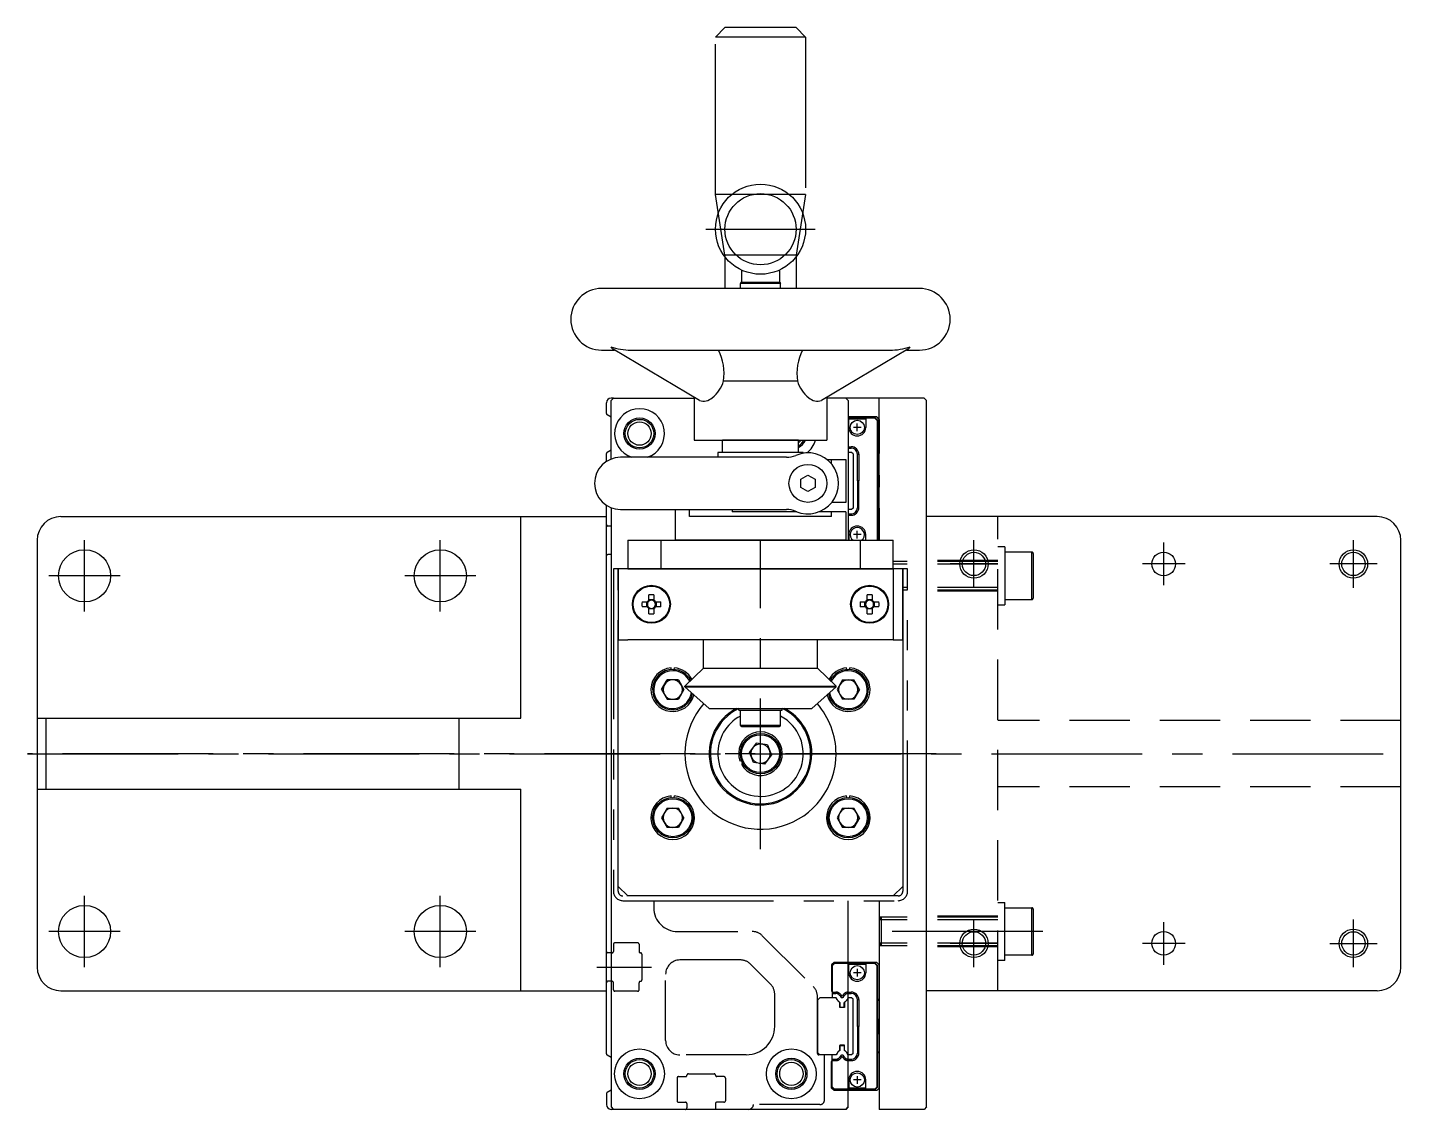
# Model space of a CAD drawing. Extents: x -165 to 353, y -418 to 149.
# Drawn here: x -154.5 to 137, y -79.5 to 148.6 of the extents above; entities that cross this region are included whole.
import ezdxf

# ---------------------------------------------------------------- set-up
doc = ezdxf.new("R2010")
doc.units = 0
for name, pattern in [('CENTER', [50.8, 31.75, -6.35, 6.35, -6.35]), ('DASHED', [19.05, 12.7, -6.35]), ('HIDDEN', [1.905, 1.27, -0.635]), ('PHANTOM', [63.5, 31.75, -6.35, 6.35, -6.35, 6.35, -6.35])]:
    doc.linetypes.add(name, pattern=pattern)
doc.layers.get('0').update_dxf_attribs({"linetype": 'CONTINUOUS'})
doc.layers.add('CENTER', color=1, linetype='CENTER')

msp = doc.modelspace()

# ---------------------------------------------------------------- linework, layer by layer
at = {"color": 3, "linetype": 'PHANTOM'}
for p, q in [((-7.5, 148.6), (-9.5, 146.6)), ((9.5, 146.6), (-9.5, 146.6)), ((-9.5, 113.39), (-9.5, 146.6)), ((7.5, 148.6), (-7.5, 148.6)), ((9.5, 146.6), (7.5, 148.6)), ((9.5, 146.6), (9.5, 113.39)), ((-7.5, 100.6), (-9.5, 113.39)), ((9.5, 113.39), (-9.5, 113.39)), ((9.5, 113.39), (7.5, 100.6)), ((-7.5, 100.6), (-7.5, 93.6)), ((7.5, 100.6), (-7.5, 100.6)), ((7.5, 100.6), (7.5, 93.6)), ((-30, 34.5), (-31, 34.5)), ((-30, 34.5), (-31, 34.5)), ((-31, 34.5), (-31, -33.5)), ((-30, -33.5), (-30, 34.5)), ((31, 34.5), (30, 34.5)), ((30, 34.5), (30, -33.5)), ((31, -33.5), (31, 34.5)), ((29, -34.5), (-29, -34.5)), ((-29, -35.5), (29, -35.5))]:
    msp.add_line(p, q, dxfattribs=at)
at = {"color": 7, "linetype": 'CONTINUOUS'}
for p, q in [((-4, 97.48), (-4, 94.9)), ((4, 97.48), (4, 94.9)), ((33.5, 93.6), (-33.5, 93.6)), ((7.5, 93.6), (-7.5, 93.6)), ((-4.25, 93.6), (-4.25, 94.65)), ((4.25, 94.65), (-4.25, 94.65)), ((-4, 94.9), (4, 94.9)), ((4.25, 93.6), (4.25, 94.65)), ((-33.5, 80.6), (-30.78, 80.6)), ((-12.87, 69.99), (-31.07, 80.77)), ((-27.34, 80.6), (27.26, 80.6)), ((31.07, 80.78), (12.86, 69.99)), ((30.76, 80.6), (33.5, 80.6)), ((-7.79, 74.1), (7.79, 74.1)), ((-31, 70.5), (-31.5, 70.5)), ((-31.5, 70), (-31, 70.5)), ((-31.5, 57.63), (-31.5, 70)), ((-31, 70.5), (-14, 70.5)), ((-14, 70.66), (-14, 61.6)), ((14, 70.66), (14, 61.6)), ((25, 70.5), (14, 70.5)), ((18, 70.5), (18.5, 70)), ((34.5, 70.5), (25, 70.5)), ((25, 40.5), (25, 70.5)), ((34.5, 70.5), (33, 70.5)), ((35, 70), (34.5, 70.5)), ((35, 70), (34.5, 70.5)), ((35, -79), (35, 70)), ((-32.5, 67.21), (-32.5, 69.5)), ((-31.5, 66.46), (-32.35, 66.95)), ((24.5, 66.5), (18.5, 66.5)), ((24.2, 66.3), (18.5, 66.3)), ((18.6, 66.25), (18.5, 66.25)), ((18.6, 64.3), (18.6, 66.25)), ((22.2, 66.05), (18.6, 66.05)), ((21.2, 64.3), (19.6, 64.3)), ((20.4, 63.5), (20.4, 65.1)), ((22.2, 66.25), (22.2, 64.3)), ((24.1, 66.25), (22.2, 66.25)), ((24.6, 65.75), (24.1, 66.25)), ((24.7, 65.8), (24.2, 66.3)), ((25, 66), (24.5, 66.5)), ((24.6, 65.75), (24.6, 40.5)), ((24.7, 65.8), (24.7, 40.5)), ((25, 66), (25, 58.8)), ((-14, 61.6), (14, 61.6)), ((8, 61.6), (-8, 61.6)), ((-8, 61.6), (8, 61.6)), ((-8, 59), (-8, 61.6)), ((8, 59), (8, 61.6)), ((-32.5, 57.11), (-32.5, 58.78)), ((-31.5, 59.53), (-32.35, 59.04)), ((9, 59), (-9, 59)), ((-9, 59), (-9, 58)), ((9, 59), (9, 58.86)), ((9, 59), (9, 58.86)), ((19.2, 59), (18.5, 59)), ((18.51, 60.23), (19.13, 60.23)), ((18.51, 59.93), (19.13, 59.93)), ((19.13, 59.93), (19.13, 60.23)), ((19.5, 58.7), (19.2, 59)), ((19.5, 58.7), (19.5, 47.3)), ((20.43, 53), (20.43, 58.63)), ((20.43, 58.63), (20.73, 58.63)), ((20.73, 58.63), (20.73, 53)), ((24.75, 58.4), (25, 58.8)), ((24.75, 58.4), (24.75, 47.6)), ((5.46, 58), (-29.5, 58)), ((14.06, 57.5), (18, 57.5)), ((14.97, 56.6), (14.97, 57.5)), ((18, 57.5), (18, 48.5)), ((8.5, 53.36), (10, 54.23)), ((8.5, 51.63), (8.5, 53.36)), ((10, 54.23), (11.5, 53.36)), ((11.5, 53.36), (11.5, 51.63)), ((20.43, 53), (20.43, 47.37)), ((20.73, 53), (20.43, 53)), ((20.73, 47.37), (20.73, 53)), ((25, 54.2), (24.75, 54.6)), ((25, 54.2), (25, 51.8)), ((10, 50.77), (8.5, 51.63)), ((11.5, 51.63), (10, 50.77)), ((25, 51.8), (24.75, 51.4)), ((-32.5, 43.8), (-32.5, 47.88)), ((-32.5, -67.79), (-32.5, 47.88)), ((-31.5, 47.37), (-31.5, -79)), ((-29.5, 46.99), (5.46, 46.99)), ((-18, 46.99), (-18, 40.5)), ((-14.97, 45.5), (-14.97, 46.99)), ((-6, 46.99), (-6, 46.5)), ((18, 48.5), (15.05, 48.5)), ((19.2, 47), (18.5, 47)), ((19.5, 47.3), (19.2, 47)), ((20.43, 47.37), (20.73, 47.37)), ((24.75, 47.6), (25, 47.2)), ((25, 47.2), (25, 40.5)), ((-147.5, 45.5), (-32.5, 45.5)), ((-50.5, 3), (-50.5, 45.5)), ((14.97, 45.5), (-14.97, 45.5)), ((7.65, 46.5), (-6, 46.5)), ((18, 46.5), (12.35, 46.5)), ((14.97, 45.5), (14.97, 46.5)), ((14.97, 45.5), (14.97, 46.5)), ((18, 46.5), (18, 40.5)), ((18, 46.5), (18, 40.5)), ((18.51, 46.07), (19.13, 46.07)), ((18.51, 45.77), (19.13, 45.77)), ((19.13, 46.07), (19.13, 45.77)), ((130, 45.5), (35, 45.5)), ((-31.5, 43.5), (-32.2, 43.5)), ((-31.5, 43.5), (-32.2, 43.5)), ((18.6, 41.7), (18.6, 40.5)), ((21.2, 41.7), (19.6, 41.7)), ((20.4, 40.9), (20.4, 42.5)), ((22.2, 40.5), (22.2, 41.7)), ((-152.5, 40.5), (-152.5, 3)), ((-28, 40.5), (-21.02, 40.5)), ((-21.02, 40.5), (21.02, 40.5)), ((-21.02, 40.5), (-21.02, 34.5)), ((18, 40.5), (-18, 40.5)), ((21.02, 40.5), (28, 40.5)), ((21.02, 40.5), (21.02, 34.5)), ((135, -49.5), (135, 40.5)), ((-31.5, 37.5), (-32.2, 37.5)), ((-31.5, 37.5), (-32.2, 37.5)), ((-28, 34.5), (-30, 34.5)), ((-28, 34.5), (-30, 34.5)), ((-30, 34.5), (-30, 19.5)), ((28, 34.5), (-28, 34.5)), ((-28, 34.5), (28, 34.5)), ((28, 34.5), (-28, 34.5)), ((30, 34.5), (28, 34.5)), ((30, 34.5), (28, 34.5)), ((28, 34.5), (28, 19.5)), ((30, 19.5), (30, 34.5)), ((-24.98, 27.51), (-23.87, 27.51)), ((-23.87, 26.48), (-24.98, 26.48)), ((-23.98, 26.48), (-23.98, 27.51)), ((-23.52, 27.87), (-23.52, 28.98)), ((-23.52, 27.98), (-22.49, 27.98)), ((-22.49, 28.98), (-22.49, 27.87)), ((-22.13, 27.51), (-21.02, 27.51)), ((-21.02, 26.48), (-22.13, 26.48)), ((-22.02, 27.51), (-22.02, 26.48)), ((21.02, 27.51), (22.13, 27.51)), ((22.13, 26.48), (21.02, 26.48)), ((22.02, 26.48), (22.02, 27.51)), ((22.48, 27.87), (22.48, 28.98)), ((22.48, 27.98), (23.51, 27.98)), ((23.51, 28.98), (23.51, 27.87)), ((23.87, 27.51), (24.98, 27.51)), ((24.98, 26.48), (23.87, 26.48)), ((23.98, 27.51), (23.98, 26.48)), ((-23.52, 25.01), (-23.52, 26.13)), ((-22.49, 26.02), (-23.52, 26.02)), ((-22.49, 26.13), (-22.49, 25.01)), ((22.48, 25.01), (22.48, 26.13)), ((23.51, 26.02), (22.48, 26.02)), ((23.51, 26.13), (23.51, 25.01)), ((-30, 19.5), (-28, 19.5)), ((-30, -32.5), (-30, 19.5)), ((28, 19.5), (-28, 19.5)), ((-12, 13.5), (-12, 19.5)), ((12, 13.5), (12, 19.5)), ((28, 19.5), (30, 19.5)), ((30, 19.5), (30, -32.5)), ((-18.83, 13.24), (-18.86, 13.58)), ((-18.17, 13.24), (-18.14, 13.58)), ((-15.93, 9.71), (-12, 13.5)), ((-12, 13.5), (12, 13.5)), ((15.92, 9.71), (12, 13.5)), ((18.17, 13.24), (18.14, 13.58)), ((18.83, 13.24), (18.86, 13.58)), ((-20.86, 9), (-19.68, 11.04)), ((-20.86, 9), (-19.68, 6.96)), ((-17.32, 11.04), (-19.68, 11.04)), ((-17.32, 11.04), (-16.14, 9)), ((-16.14, 9), (-17.32, 6.96)), ((-15.93, 9.57), (-15.93, 9.71)), ((-15.93, 9.71), (15.92, 9.71)), ((-10.82, 5.06), (-15.93, 9.57)), ((-15.93, 9.57), (15.92, 9.57)), ((10.82, 5.06), (15.92, 9.57)), ((15.92, 9.57), (15.92, 9.71)), ((17.32, 11.04), (16.14, 9)), ((16.14, 9), (17.32, 6.96)), ((17.32, 11.04), (19.68, 11.04)), ((20.86, 9), (19.68, 11.04)), ((20.86, 9), (19.68, 6.96)), ((-19.68, 6.96), (-17.32, 6.96)), ((19.68, 6.96), (17.32, 6.96)), ((-152.5, 3), (-150.67, 3)), ((-152.5, 3), (-152.5, -12)), ((-150.67, 3), (-150.67, -12)), ((-150.67, 3), (-63.52, 3)), ((-63.52, -12), (-63.52, 3)), ((-63.52, 3), (-50.5, 3)), ((-10.82, 5.06), (10.82, 5.06)), ((-4.6, 4.71), (-4.6, 5.05)), ((-4.6, 4.7), (4.6, 4.7)), ((-4.25, 1.45), (-4.25, 4.7)), ((4.25, 1.45), (4.25, 4.7)), ((4.6, 4.7), (4.6, 5.06)), ((4.25, 1.45), (-4.25, 1.45)), ((-4, 1.2), (4, 1.2)), ((-0.88, -2.31), (-2.33, -4.17)), ((1.45, -2.64), (-0.88, -2.31)), ((1.45, -2.64), (2.33, -4.83)), ((-1.45, -6.36), (-2.33, -4.17)), ((0.88, -6.69), (2.33, -4.83)), ((-4, -5.94), (-4.33, -6.06)), ((-3.72, -6.55), (-4.03, -6.72)), ((0.88, -6.69), (-1.45, -6.36)), ((-152.5, -12), (-150.67, -12)), ((-152.5, -12), (-152.5, -49.5)), ((-150.67, -12), (-63.52, -12)), ((-63.52, -12), (-50.5, -12)), ((-50.5, -54.5), (-50.5, -12)), ((-18.83, -13.76), (-18.86, -13.42)), ((-18.17, -13.76), (-18.14, -13.42)), ((18.17, -13.76), (18.14, -13.42)), ((18.83, -13.76), (18.86, -13.42)), ((-19.68, -15.96), (-20.86, -18)), ((-19.68, -15.96), (-17.32, -15.96)), ((-16.14, -18), (-17.32, -15.96)), ((17.32, -15.96), (16.14, -18)), ((17.32, -15.96), (19.68, -15.96)), ((20.86, -18), (19.68, -15.96)), ((-20.86, -18), (-19.68, -20.04)), ((-17.32, -20.04), (-19.68, -20.04)), ((-16.14, -18), (-17.32, -20.04)), ((16.14, -18), (17.32, -20.04)), ((19.68, -20.04), (17.32, -20.04)), ((20.86, -18), (19.68, -20.04)), ((-28, -34.5), (-30, -32.5)), ((28, -34.5), (-28, -34.5)), ((30, -32.5), (28, -34.5)), ((18.5, -79), (18.5, -35.5)), ((25, -35.5), (25, -79.5)), ((-31.5, -46.5), (-32.2, -46.5)), ((24.5, -48.5), (18.5, -48.5)), ((24.2, -48.7), (18.5, -48.7)), ((18.6, -48.75), (18.5, -48.75)), ((18.6, -50.7), (18.6, -48.75)), ((22.2, -48.95), (18.6, -48.95)), ((22.2, -48.75), (22.2, -50.7)), ((24.1, -48.75), (22.2, -48.75)), ((24.6, -49.25), (24.1, -48.75)), ((24.7, -49.2), (24.2, -48.7)), ((25, -49), (24.5, -48.5)), ((24.6, -74.75), (24.6, -49.25)), ((24.7, -74.8), (24.7, -49.2)), ((25, -56.2), (25, -49)), ((21.2, -50.7), (19.6, -50.7)), ((20.4, -49.9), (20.4, -51.5)), ((-147.5, -54.5), (-32.5, -54.5)), ((-31.5, -52.5), (-32.2, -52.5)), ((18.51, -54.77), (18.51, -55.07)), ((18.51, -54.77), (19.13, -54.77)), ((18.51, -55.07), (19.13, -55.07)), ((19.13, -55.07), (19.13, -54.77)), ((130, -54.5), (35, -54.5)), ((19.2, -56), (18.5, -56)), ((19.5, -56.3), (19.2, -56)), ((19.5, -67.7), (19.5, -56.3)), ((20.43, -56.37), (20.73, -56.37)), ((20.43, -62), (20.43, -56.37)), ((20.73, -56.37), (20.73, -62)), ((24.75, -56.6), (25, -56.2)), ((24.75, -67.4), (24.75, -56.6)), ((25, -60.8), (24.75, -60.4)), ((25, -63.2), (25, -60.8)), ((20.73, -62), (20.43, -62)), ((20.43, -62), (20.43, -67.63)), ((20.73, -67.63), (20.73, -62)), ((25, -63.2), (24.75, -63.6)), ((-31.5, -68.54), (-32.35, -68.05)), ((19.2, -68), (18.5, -68)), ((18.51, -69.23), (18.51, -68.93)), ((18.51, -68.93), (19.13, -68.93)), ((18.51, -69.23), (19.13, -69.23)), ((19.13, -68.93), (19.13, -69.23)), ((19.5, -67.7), (19.2, -68)), ((20.43, -67.63), (20.73, -67.63)), ((24.75, -67.4), (25, -67.8)), ((25, -75), (25, -67.8)), ((20.4, -72.5), (20.4, -74.1)), ((-31.5, -75.47), (-32.35, -75.96)), ((18.6, -75.25), (18.5, -75.25)), ((24.2, -75.3), (18.5, -75.3)), ((24.5, -75.5), (18.5, -75.5)), ((18.6, -73.3), (18.6, -75.25)), ((22.2, -75.05), (18.6, -75.05)), ((21.2, -73.3), (19.6, -73.3)), ((22.2, -75.25), (22.2, -73.3)), ((24.1, -75.25), (22.2, -75.25)), ((24.6, -74.75), (24.1, -75.25)), ((24.7, -74.8), (24.2, -75.3)), ((25, -75), (24.5, -75.5)), ((-32.5, -76.22), (-32.5, -78.5)), ((-31.5, -79), (-31, -79.5)), ((-31, -79.5), (-31.5, -79.5)), ((18, -79.5), (-31, -79.5)), ((18, -79.5), (18.5, -79)), ((18.5, -79), (18, -79.5)), ((34.5, -79.5), (25, -79.5)), ((33, -79.5), (25, -79.5)), ((34.5, -79.5), (33, -79.5)), ((35, -79), (34.5, -79.5)), ((35, -79), (34.5, -79.5))]:
    msp.add_line(p, q, dxfattribs=at)
for p, q in [((18.5, 70), (18.5, 40.5)), ((33, 70.5), (25, 70.5))]:
    msp.add_line(p, q)
at = {"color": 3, "linetype": 'DASHED'}
for p, q in [((50, -54.5), (50, 45.5)), ((51.5, 39.11), (50, 39.11)), ((51.5, 39.11), (51.5, 26.91)), ((57.2, 38.01), (51.5, 38.01)), ((57.2, 33.46), (57.2, 38.01)), ((50, 36), (28, 36)), ((50, 35.46), (28, 35.46)), ((50, 36.25), (35, 36.25)), ((57.5, 37.71), (57.5, 33.44)), ((-30, 34.5), (-31, 34.5)), ((-30, 34.5), (-31, 34.5)), ((31, 34.5), (30, 34.5)), ((57.2, 28.01), (57.2, 33.46)), ((57.5, 33.44), (57.5, 28.31)), ((50, 30.54), (30, 30.54)), ((50, 30), (30, 30)), ((50, 29.75), (35, 29.75)), ((50, 26.91), (51.5, 26.91)), ((51.5, 28.01), (57.2, 28.01)), ((135, 2.5), (50, 2.5)), ((135, -11.5), (50, -11.5)), ((-22.5, -35.5), (-22.5, -37)), ((50, -35.9), (51.5, -35.9)), ((51.5, -48.1), (51.5, -35.9)), ((51.5, -37), (57.2, -37)), ((57.2, -47), (57.2, -37)), ((57.5, -37.3), (57.5, -46.7)), ((25.54, -39), (25, -39.54)), ((50, -39), (25, -39)), ((50, -39.54), (25, -39.54)), ((25.54, -45), (25.54, -39)), ((50, -38.75), (35, -38.75)), ((-17.5, -42), (-1.74, -42)), ((0.38, -42.88), (11.12, -53.62)), ((-31.3, -46.5), (-31.5, -46.5)), ((-31, -44.7), (-31, -46.2)), ((-25.9, -44.4), (-30.7, -44.4)), ((-25.6, -44.7), (-25.6, -46.2)), ((25, -44.46), (25.54, -45)), ((50, -44.46), (25, -44.46)), ((50, -45), (25, -45)), ((50, -45.25), (35, -45.25)), ((-25, -46.8), (-25, -52.2)), ((-4.23, -48), (-17, -48)), ((2.12, -53.11), (-2.11, -48.88)), ((15.5, -48.5), (15, -49)), ((15, -49), (15, -54.5)), ((15.6, -48.7), (15.1, -49.2)), ((15.6, -48.75), (15.1, -49.25)), ((15.1, -49.2), (15.1, -49.25)), ((15.1, -49.25), (15.1, -54.77)), ((18.5, -48.5), (15.5, -48.5)), ((16.8, -48.7), (15.6, -48.7)), ((18.5, -48.75), (15.6, -48.75)), ((16.8, -48.7), (16.8, -48.75)), ((16.8, -48.7), (17.6, -48.7)), ((18.5, -48.7), (17.6, -48.7)), ((17.6, -48.7), (17.6, -48.75)), ((51.5, -48.1), (50, -48.1)), ((57.2, -47), (51.5, -47)), ((-20, -65), (-20, -51)), ((-31.3, -52.5), (-31.5, -52.5)), ((-31, -54.3), (-31, -52.8)), ((-25.9, -54.6), (-30.7, -54.6)), ((-25.6, -54.3), (-25.6, -52.8)), ((3, -62), (3, -55.23)), ((15, -54.5), (15.1, -54.72)), ((15.1, -54.77), (15.1, -55.07)), ((15.1, -54.77), (15.89, -54.77)), ((15.1, -55.07), (15.1, -56)), ((15.1, -55.07), (15.89, -55.07)), ((15.89, -54.77), (15.89, -55.07)), ((12, -67.7), (12, -55.74)), ((12.5, -56), (12, -56.5)), ((12, -56.5), (12, -67.5)), ((15.94, -56), (12.5, -56)), ((16.15, -56.37), (15.94, -56)), ((16.7, -58), (16.7, -56.89)), ((16.7, -56.97), (16.75, -56.99)), ((17.7, -58), (16.7, -58)), ((16.75, -56.99), (16.75, -57.95)), ((16.75, -57.95), (17.65, -57.95)), ((17.02, -55.42), (16.76, -55.57)), ((16.76, -55.57), (16.85, -55.73)), ((17.11, -55.58), (16.85, -55.73)), ((17.02, -55.42), (17.11, -55.58)), ((17.11, -55.58), (17.12, -55.59)), ((17.11, -55.58), (17.11, -55.58)), ((17.12, -55.59), (17.11, -55.58)), ((17.38, -55.42), (17.29, -55.58)), ((17.29, -55.58), (17.55, -55.73)), ((17.29, -55.58), (17.29, -55.58)), ((17.38, -55.42), (17.64, -55.57)), ((17.55, -55.73), (17.64, -55.57)), ((17.7, -56.97), (17.65, -56.99)), ((17.65, -57.95), (17.65, -56.99)), ((17.7, -56.89), (17.7, -58)), ((18.46, -56), (18.25, -56.37)), ((18.5, -56), (18.46, -56)), ((17.7, -66), (16.7, -66)), ((16.7, -66), (16.7, -67.11)), ((16.7, -67.03), (16.75, -67.01)), ((16.75, -66.05), (17.65, -66.05)), ((16.75, -67.01), (16.75, -66.05)), ((17.65, -66.05), (17.65, -67.01)), ((17.7, -67.03), (17.65, -67.01)), ((17.7, -67.11), (17.7, -66)), ((-3, -68), (-17, -68)), ((12.5, -68), (12, -67.5)), ((13.5, -68), (12.3, -68)), ((15.94, -68), (12.5, -68)), ((13.5, -77.5), (13.5, -68)), ((13.5, -77.5), (13.5, -68)), ((15, -69.5), (15.1, -69.28)), ((15, -75), (15, -69.5)), ((15.1, -68.93), (15.1, -68)), ((15.1, -69.23), (15.1, -68.93)), ((15.1, -68.93), (15.89, -68.93)), ((15.1, -74.75), (15.1, -69.23)), ((15.1, -69.23), (15.89, -69.23)), ((15.89, -69.23), (15.89, -68.93)), ((16.15, -67.63), (15.94, -68)), ((16.76, -68.43), (16.85, -68.27)), ((17.02, -68.58), (16.76, -68.43)), ((17.11, -68.42), (16.85, -68.27)), ((17.02, -68.58), (17.11, -68.43)), ((17.11, -68.43), (17.12, -68.41)), ((17.12, -68.41), (17.11, -68.42)), ((17.11, -68.42), (17.11, -68.43)), ((17.29, -68.42), (17.55, -68.27)), ((17.38, -68.58), (17.29, -68.42)), ((17.29, -68.42), (17.29, -68.42)), ((17.38, -68.58), (17.64, -68.43)), ((17.55, -68.27), (17.64, -68.43)), ((18.46, -68), (18.25, -67.63)), ((18.5, -68), (18.46, -68)), ((-17.3, -72.6), (-15.8, -72.6)), ((-15.2, -72), (-9.8, -72)), ((-7.7, -72.6), (-9.2, -72.6)), ((-17.6, -72.9), (-17.6, -77.7)), ((-7.4, -72.9), (-7.4, -77.7)), ((15.5, -75.5), (15, -75)), ((15.1, -74.8), (15.1, -74.75)), ((15.6, -75.25), (15.1, -74.75)), ((15.6, -75.3), (15.1, -74.8)), ((18.5, -75.5), (15.5, -75.5)), ((18.5, -75.25), (15.6, -75.25)), ((16.8, -75.3), (15.6, -75.3)), ((16.8, -75.3), (16.8, -75.25)), ((16.8, -75.3), (17.6, -75.3)), ((17.6, -75.3), (17.6, -75.25)), ((18.5, -75.3), (17.6, -75.3)), ((-17.3, -78), (-15.8, -78)), ((-15.5, -78.3), (-15.5, -79.2)), ((-9.5, -78.3), (-9.5, -79.2)), ((-7.7, -78), (-9.2, -78)), ((12.5, -78.5), (-1.5, -78.5)), ((-15.8, -79.5), (-31, -79.5)), ((-2.5, -79.5), (-9.2, -79.5))]:
    msp.add_line(p, q, dxfattribs=at)
at = {"color": 7, "linetype": 'HIDDEN'}
for p, q in [((30, 34.5), (-30, 34.5)), ((-21.25, 34.5), (-15.8, 34.5)), ((-15.75, 34.5), (-21.2, 34.5)), ((-16.4, 34.5), (-20.6, 34.5)), ((-16.4, 34.5), (-20.6, 34.5)), ((-20.6, 34.5), (-16.4, 34.5)), ((-20.6, 34.5), (-16.4, 34.5)), ((15.75, 34.5), (21.2, 34.5)), ((21.25, 34.5), (15.8, 34.5)), ((20.6, 34.5), (16.4, 34.5)), ((20.6, 34.5), (16.4, 34.5)), ((16.4, 34.5), (20.6, 34.5)), ((16.4, 34.5), (20.6, 34.5))]:
    msp.add_line(p, q, dxfattribs=at)
at = {"color": 3, "linetype": 'DASHED', "flags": 128}
for points in [[(-30, 34.5), (-30, 34.5)], [(30, 34.5), (30, 34.5)]]:
    msp.add_lwpolyline(points, dxfattribs=at)
at = {"color": 7}
for points in [[(-28, 40.5, 0), (-28, 40.4, 0), (-28, 40.31, 0), (-28, 40.21, 0), (-28, 40.12, 0), (-28, 40.02, 0), (-28, 39.93, 0), (-28, 39.83, 0), (-28, 39.74, 0), (-28, 39.64, 0), (-28, 39.55, 0), (-28, 39.45, 0), (-28, 39.36, 0), (-28, 39.26, 0), (-28, 39.17, 0), (-28, 39.07, 0), (-28, 38.97, 0), (-28, 38.88, 0), (-28, 38.78, 0), (-28, 38.69, 0), (-28, 38.59, 0), (-28, 38.5, 0), (-28, 38.4, 0), (-28, 38.31, 0), (-28, 38.21, 0), (-28, 38.12, 0), (-28, 38.02, 0), (-28, 37.93, 0), (-28, 37.83, 0), (-28, 37.74, 0), (-28, 37.64, 0), (-28, 37.55, 0), (-28, 37.45, 0), (-28, 37.36, 0), (-28, 37.26, 0), (-28, 37.17, 0), (-28, 37.07, 0), (-28, 36.97, 0), (-28, 36.88, 0), (-28, 36.78, 0), (-28, 36.69, 0), (-28, 36.59, 0), (-28, 36.5, 0), (-28, 36.4, 0), (-28, 36.31, 0), (-28, 36.21, 0), (-28, 36.12, 0), (-28, 36.02, 0), (-28, 35.93, 0), (-28, 35.83, 0), (-28, 35.74, 0), (-28, 35.64, 0), (-28, 35.55, 0), (-28, 35.45, 0), (-28, 35.36, 0), (-28, 35.26, 0), (-28, 35.17, 0), (-28, 35.07, 0), (-28, 34.97, 0), (-28, 34.88, 0), (-28, 34.78, 0), (-28, 34.69, 0), (-28, 34.59, 0), (-28, 34.5, 0)], [(28, 34.5, 0), (28, 34.59, 0), (28, 34.69, 0), (28, 34.78, 0), (28, 34.88, 0), (28, 34.97, 0), (28, 35.07, 0), (28, 35.17, 0), (28, 35.26, 0), (28, 35.36, 0), (28, 35.45, 0), (28, 35.55, 0), (28, 35.64, 0), (28, 35.74, 0), (28, 35.83, 0), (28, 35.93, 0), (28, 36.02, 0), (28, 36.12, 0), (28, 36.21, 0), (28, 36.31, 0), (28, 36.4, 0), (28, 36.5, 0), (28, 36.59, 0), (28, 36.69, 0), (28, 36.78, 0), (28, 36.88, 0), (28, 36.97, 0), (28, 37.07, 0), (28, 37.17, 0), (28, 37.26, 0), (28, 37.36, 0), (28, 37.45, 0), (28, 37.55, 0), (28, 37.64, 0), (28, 37.74, 0), (28, 37.83, 0), (28, 37.93, 0), (28, 38.02, 0), (28, 38.12, 0), (28, 38.21, 0), (28, 38.31, 0), (28, 38.4, 0), (28, 38.5, 0), (28, 38.59, 0), (28, 38.69, 0), (28, 38.78, 0), (28, 38.88, 0), (28, 38.97, 0), (28, 39.07, 0), (28, 39.17, 0), (28, 39.26, 0), (28, 39.36, 0), (28, 39.45, 0), (28, 39.55, 0), (28, 39.64, 0), (28, 39.74, 0), (28, 39.83, 0), (28, 39.93, 0), (28, 40.02, 0), (28, 40.12, 0), (28, 40.21, 0), (28, 40.31, 0), (28, 40.4, 0), (28, 40.5, 0)]]:
    msp.add_polyline3d(points, dxfattribs=at)
at = {"color": 7, "linetype": 'CONTINUOUS'}
for centre, radius in [((0, 106.1), 9.5), ((0, 106.1), 7.5), ((-25.5, 63), 3.3), ((-25.5, 63), 2.46), ((20.4, 64.3), 1.5), ((10, 52.5), 4), ((-142.5, 33), 5.5), ((-67.5, 33), 5.5), ((45, 35.5), 2.46), ((85, 35.5), 2.5), ((125, 35.5), 2.46), ((-23, 27), 4), ((-23, 27), 3.85), ((23, 27), 4), ((23, 27), 3.85), ((0, -4.5), 4.25), ((0, -4.5), 4), ((-18.5, -18), 4.25), ((-18.5, -18), 4), ((18.5, -18), 4.25), ((18.5, -18), 4), ((-142.5, -42), 5.5), ((-67.5, -42), 5.5), ((45, -44.5), 2.46), ((85, -44.5), 2.5), ((125, -44.5), 2.46), ((20.4, -50.7), 1.5), ((-25.5, -72), 5.25), ((6.5, -72), 5.25), ((-25.5, -72), 3.3), ((-25.5, -72), 2.46), ((6.5, -72), 3.3), ((6.5, -72), 2.46), ((20.4, -73.3), 1.5)]:
    msp.add_circle(centre, radius, dxfattribs=at)
at = {"color": 3, "linetype": 'CONTINUOUS'}
for centre in [(-25.5, 63), (45, 35.5), (125, 35.5), (45, -44.5), (125, -44.5), (-25.5, -72), (6.5, -72)]:
    msp.add_circle(centre, 3, dxfattribs=at)
at = {"color": 7, "linetype": 'CONTINUOUS'}
for centre, radius, start, end in [((-33.5, 87.1), 6.5, 90, 270), ((-4, 94.65), 0.25, 90, 180), ((4, 94.65), 0.251, 0.1566, 89.9351), ((33.5, 87.1), 6.5, 270, 90), ((-30.48, 81.84), 1.22, 205.4714, 240.9317), ((-27.36, 93.41), 12.81, 250.7625, 270.0728), ((-18.53, 75.64), 10.85, 351.7701, 27.1803), ((18.53, 75.64), 10.85, 152.8197, 188.2299), ((27.35, 93.42), 12.82, 269.5719, 289.2328), ((30.48, 81.84), 1.22, 299.0683, 334.5286), ((-14.29, 75.94), 6.76, 307.4362, 344.2304), ((14.29, 75.94), 6.76, 195.7696, 232.5638), ((-31.5, 69.5), 1, 90, 180), ((-12, 72.49), 2.64, 250.9136, 313.3964), ((12, 72.49), 2.64, 226.6036, 289.0864), ((-32.2, 67.21), 0.3, 180, 240), ((-25.5, 63), 5.25, 287.9258, 252.0742), ((20.4, 64.3), 1.8, 180, 0), ((6.5, 63), 2.46, 307.5988, 325.2855), ((6.5, 63), 3.3, 297.0357, 334.8956), ((6.5, 63), 5.25, 309.3642, 344.533), ((-32.2, 58.78), 0.3, 120, 180), ((5.46, 63), 5, 270, 293.3659), ((10, 52.5), 6.44, 246.6341, 113.3659), ((19.13, 58.63), 1.6, 0.0008, 89.9992), ((19.13, 58.63), 1.3, 0, 90), ((-29.5, 52.5), 5.5, 90, 270), ((5.46, 41.99), 5, 66.6341, 90), ((19.13, 47.37), 1.3, 270, 0), ((19.13, 47.37), 1.6, 270.0008, 359.9992), ((-147.5, 40.5), 5, 90, 180), ((-32.2, 43.8), 0.3, 180, 270), ((-32.2, 43.8), 0.3, 180, 270), ((130, 40.5), 5, 0, 90), ((20.4, 41.7), 1.8, 0, 180), ((20.4, 41.7), 1.5, 306.8699, 233.1301), ((-32.2, 37.2), 0.3, 90, 180), ((-32.2, 37.2), 0.3, 90, 180), ((-10.61, 27), 14.38, 177.9477, 182.0523), ((-23, 27), 1.01, 120.6869, 149.3131), ((-23, 27), 1.01, 210.6869, 239.3131), ((-23, 27), 0.851, 142.7589, 217.2411), ((-23, 27), 0.851, 127.2411, 142.7589), ((-23, 27), 0.851, 217.2411, 232.7589), ((-23, 14.61), 14.38, 87.9477, 92.0523), ((-23, 27), 0.851, 52.7589, 127.2411), ((-23, 27), 0.851, 232.7589, 307.2411), ((-23, 27), 1.01, 30.6869, 59.3131), ((-23, 27), 0.851, 37.2411, 52.7589), ((-23, 27), 0.851, 307.2411, 322.7589), ((-23, 27), 1.01, 300.6869, 329.3131), ((-23, 27), 0.851, 322.7589, 37.2411), ((-35.39, 27), 14.38, 357.9477, 2.0523), ((35.39, 27), 14.38, 177.9477, 182.0523), ((23, 27), 1.01, 120.6869, 149.3131), ((23, 27), 1.01, 210.6869, 239.3131), ((23, 27), 0.851, 142.7589, 217.2411), ((23, 27), 0.851, 127.2411, 142.7589), ((23, 27), 0.851, 217.2411, 232.7589), ((23, 14.61), 14.38, 87.9477, 92.0523), ((23, 27), 0.851, 52.7589, 127.2411), ((23, 27), 0.851, 232.7589, 307.2411), ((23, 27), 1.01, 30.6869, 59.3131), ((23, 27), 0.851, 37.2411, 52.7589), ((23, 27), 0.851, 307.2411, 322.7589), ((23, 27), 1.01, 300.6869, 329.3131), ((23, 27), 0.851, 322.7589, 37.2411), ((10.61, 27), 14.38, 357.9477, 2.0523), ((-23, 39.39), 14.38, 267.9477, 272.0523), ((23, 39.39), 14.38, 267.9477, 272.0523), ((-18.5, 9), 4.6, 94.5, 346.1551), ((-18.5, 9), 4.25, 90, 348.6473), ((-18.5, 9), 4, 90, 350.7477), ((-18.5, 9), 4.25, 26.4965, 90), ((-18.5, 9), 4, 25.3635, 90), ((-18.5, 9), 4.6, 27.8663, 85.5), ((18.5, 9), 4.6, 193.8449, 85.5), ((18.5, 9), 4.25, 191.3527, 90), ((18.5, 9), 4.6, 94.5, 152.1337), ((18.5, 9), 4, 189.2523, 90), ((18.5, 9), 4.25, 90, 153.5035), ((18.5, 9), 4, 90, 154.6365), ((-18.5, 9), 2.04, 150, 210), ((-18.5, 9), 2.04, 90, 150), ((-18.5, 9), 2.04, 30, 90), ((-18.5, 9), 2.04, 330, 30), ((18.5, 9), 2.04, 150, 210), ((18.5, 9), 2.04, 90, 150), ((18.5, 9), 2.04, 30, 90), ((18.5, 9), 2.04, 330, 30), ((-18.5, 9), 2.04, 210, 270), ((-18.5, 9), 2.04, 270, 330), ((0, -4.5), 15.93, 138.5389, 0), ((0, -4.5), 15.93, 0, 41.4611), ((18.5, 9), 2.04, 210, 270), ((18.5, 9), 2.04, 270, 330), ((0, -4.5), 10.82, 117.9305, 0), ((0, -4.5), 10.57, 115.7937, 0), ((0, -4.5), 9, 118.1786, 181.3417), ((0, -4.5), 9, 181.3417, 61.8214), ((0, -4.5), 10.57, 0, 64.2063), ((0, -4.5), 10.82, 0, 62.0695), ((0, -4.5), 4.6, 208.8468, 199.8468), ((-4, 1.45), 0.25, 180, 270), ((4, 1.45), 0.25, 270, 0), ((0, -4.5), 2.04, 81.9686, 141.9686), ((0, -4.5), 2.04, 21.9686, 81.9686), ((0, -4.5), 2.04, 141.9686, 201.9686), ((0, -4.5), 2.04, 201.9686, 261.9686), ((0, -4.5), 2.04, 261.9686, 321.9686), ((0, -4.5), 2.04, 321.9686, 21.9686), ((-18.5, -18), 4.6, 94.5, 85.5), ((18.5, -18), 4.6, 94.5, 85.5), ((-18.5, -18), 2.04, 150, 210), ((-18.5, -18), 2.04, 90, 150), ((-18.5, -18), 2.04, 30, 90), ((-18.5, -18), 2.04, 330, 30), ((18.5, -18), 2.04, 150, 210), ((18.5, -18), 2.04, 90, 150), ((18.5, -18), 2.04, 30, 90), ((18.5, -18), 2.04, 330, 30), ((-18.5, -18), 2.04, 210, 270), ((-18.5, -18), 2.04, 270, 330), ((18.5, -18), 2.04, 210, 270), ((18.5, -18), 2.04, 270, 330), ((-32.2, -46.2), 0.3, 180, 270), ((-147.5, -49.5), 5, 180, 270), ((130, -49.5), 5, 270, 0), ((20.4, -50.7), 1.8, 180, 360), ((-32.2, -52.8), 0.3, 90, 180), ((18.51, -56.07), 1.3, 90, 90.2346), ((18.51, -56.07), 1, 90, 90.3049), ((19.13, -56.37), 1.6, 0.0008, 89.9992), ((19.13, -56.37), 1.3, 360, 90), ((-32.2, -67.79), 0.3, 180, 240), ((18.51, -67.93), 1, 269.6951, 270), ((18.51, -67.93), 1.3, 269.7654, 270), ((19.13, -67.63), 1.3, 270, 360), ((19.13, -67.63), 1.6, 270.0008, 359.9992), ((20.4, -73.3), 1.8, 360, 180), ((-32.2, -76.22), 0.3, 120, 180), ((-31.5, -78.5), 1, 180, 270)]:
    msp.add_arc(centre, radius, start, end, dxfattribs=at)
at = {"color": 3, "linetype": 'CONTINUOUS'}
msp.add_arc((6.5, 63), 3, 300, 332.18, dxfattribs=at)
at = {"color": 3, "linetype": 'DASHED'}
for centre, radius, start, end in [((57.2, 37.71), 0.3, 0, 90), ((57.2, 28.31), 0.3, 270, 0), ((-17.5, -37), 5, 180, 270), ((57.2, -37.3), 0.3, 0, 90), ((-1.74, -45), 3, 45, 90), ((-31.3, -46.2), 0.3, 270, 0), ((-30.7, -44.7), 0.3, 90, 180), ((-25.9, -44.7), 0.3, 0, 90), ((-25.3, -46.2), 0.3, 180, 270), ((-25.3, -46.8), 0.3, 0, 90), ((-17, -51), 3, 90, 180), ((-4.23, -51), 3, 45, 90), ((57.2, -46.7), 0.3, 270, 0), ((-25.3, -52.2), 0.3, 270, 0), ((-31.3, -52.8), 0.3, 0, 90), ((-30.7, -54.3), 0.3, 180, 270), ((-25.9, -54.3), 0.3, 270, 0), ((-25.3, -52.8), 0.3, 90, 180), ((0, -55.23), 3, 0, 45), ((9, -55.74), 3, 0, 45), ((15.89, -56.07), 1.3, 30, 90), ((15.89, -56.07), 1, 30, 90), ((18.51, -56.07), 1.3, 90.2346, 150), ((18.51, -56.07), 1, 90.3049, 150), ((17.29, -55.71), 1.32, 210, 243.402), ((17.2, -55.53), 0.4, 210, 330), ((17.11, -55.71), 1.32, 296.598, 330), ((-3, -62), 6, 270, 0), ((-17, -65), 3, 180, 270), ((12.3, -67.7), 0.3, 180, 270), ((15.89, -67.93), 1, 270, 330), ((15.89, -67.93), 1.3, 270, 330), ((17.29, -68.29), 1.32, 116.598, 150), ((17.2, -68.47), 0.4, 30, 150), ((18.51, -67.93), 1.3, 210, 269.7654), ((18.51, -67.93), 1, 210, 269.6951), ((17.11, -68.29), 1.32, 30, 63.402), ((-17.3, -72.9), 0.3, 90, 180), ((-15.8, -72.3), 0.3, 270, 0), ((-15.2, -72.3), 0.3, 90, 180), ((-9.8, -72.3), 0.3, 0, 90), ((-9.2, -72.3), 0.3, 180, 270), ((-7.7, -72.9), 0.3, 0, 90), ((-17.3, -77.7), 0.3, 180, 270), ((-15.8, -78.3), 0.3, 0, 90), ((-9.2, -78.3), 0.3, 90, 180), ((-7.7, -77.7), 0.3, 270, 0), ((-2.5, -78.5), 1, 270, 0), ((12.5, -77.5), 1, 270, 360), ((12.5, -77.5), 1, 270, 0), ((-15.8, -79.2), 0.3, 270, 0), ((-9.2, -79.2), 0.3, 180, 270)]:
    msp.add_arc(centre, radius, start, end, dxfattribs=at)
at = {"color": 3, "linetype": 'PHANTOM'}
for centre, radius, start, end in [((-29, -33.5), 2, 180, 270), ((-29, -33.5), 1, 180, 270), ((29, -33.5), 1, 270, 0), ((29, -33.5), 2, 270, 0)]:
    msp.add_arc(centre, radius, start, end, dxfattribs=at)
at = {"layer": 'CENTER', "color": 1, "linetype": 'CENTER'}
for p, q in [((-11.5, 106.1), (11.5, 106.1)), ((-142.5, 25.5), (-142.5, 40.5)), ((-67.5, 25.5), (-67.5, 40.5)), ((0, -24.62), (0, 40.5)), ((45, 30.5), (45, 40.5)), ((85, 31), (85, 40)), ((125, 30.5), (125, 40.5)), ((50, 35.5), (40, 35.5)), ((89.5, 35.5), (80.5, 35.5)), ((130, 35.5), (120, 35.5)), ((-135, 33), (-150, 33)), ((-60, 33), (-75, 33)), ((-154.5, -4.5), (137, -4.5)), ((37, -4.5), (-154.5, -4.5)), ((-142.5, -49.5), (-142.5, -34.5)), ((-67.5, -49.5), (-67.5, -34.5)), ((45, -49.5), (45, -39.5)), ((85, -49), (85, -40)), ((125, -49.5), (125, -39.5)), ((-135, -42), (-150, -42)), ((-60, -42), (-75, -42)), ((59.5, -42), (23, -42)), ((50, -44.5), (40, -44.5)), ((89.5, -44.5), (80.5, -44.5)), ((120, -44.5), (130, -44.5)), ((-34.5, -49.5), (-23, -49.5))]:
    msp.add_line(p, q, dxfattribs=at)

doc.saveas('drawing.dxf')
